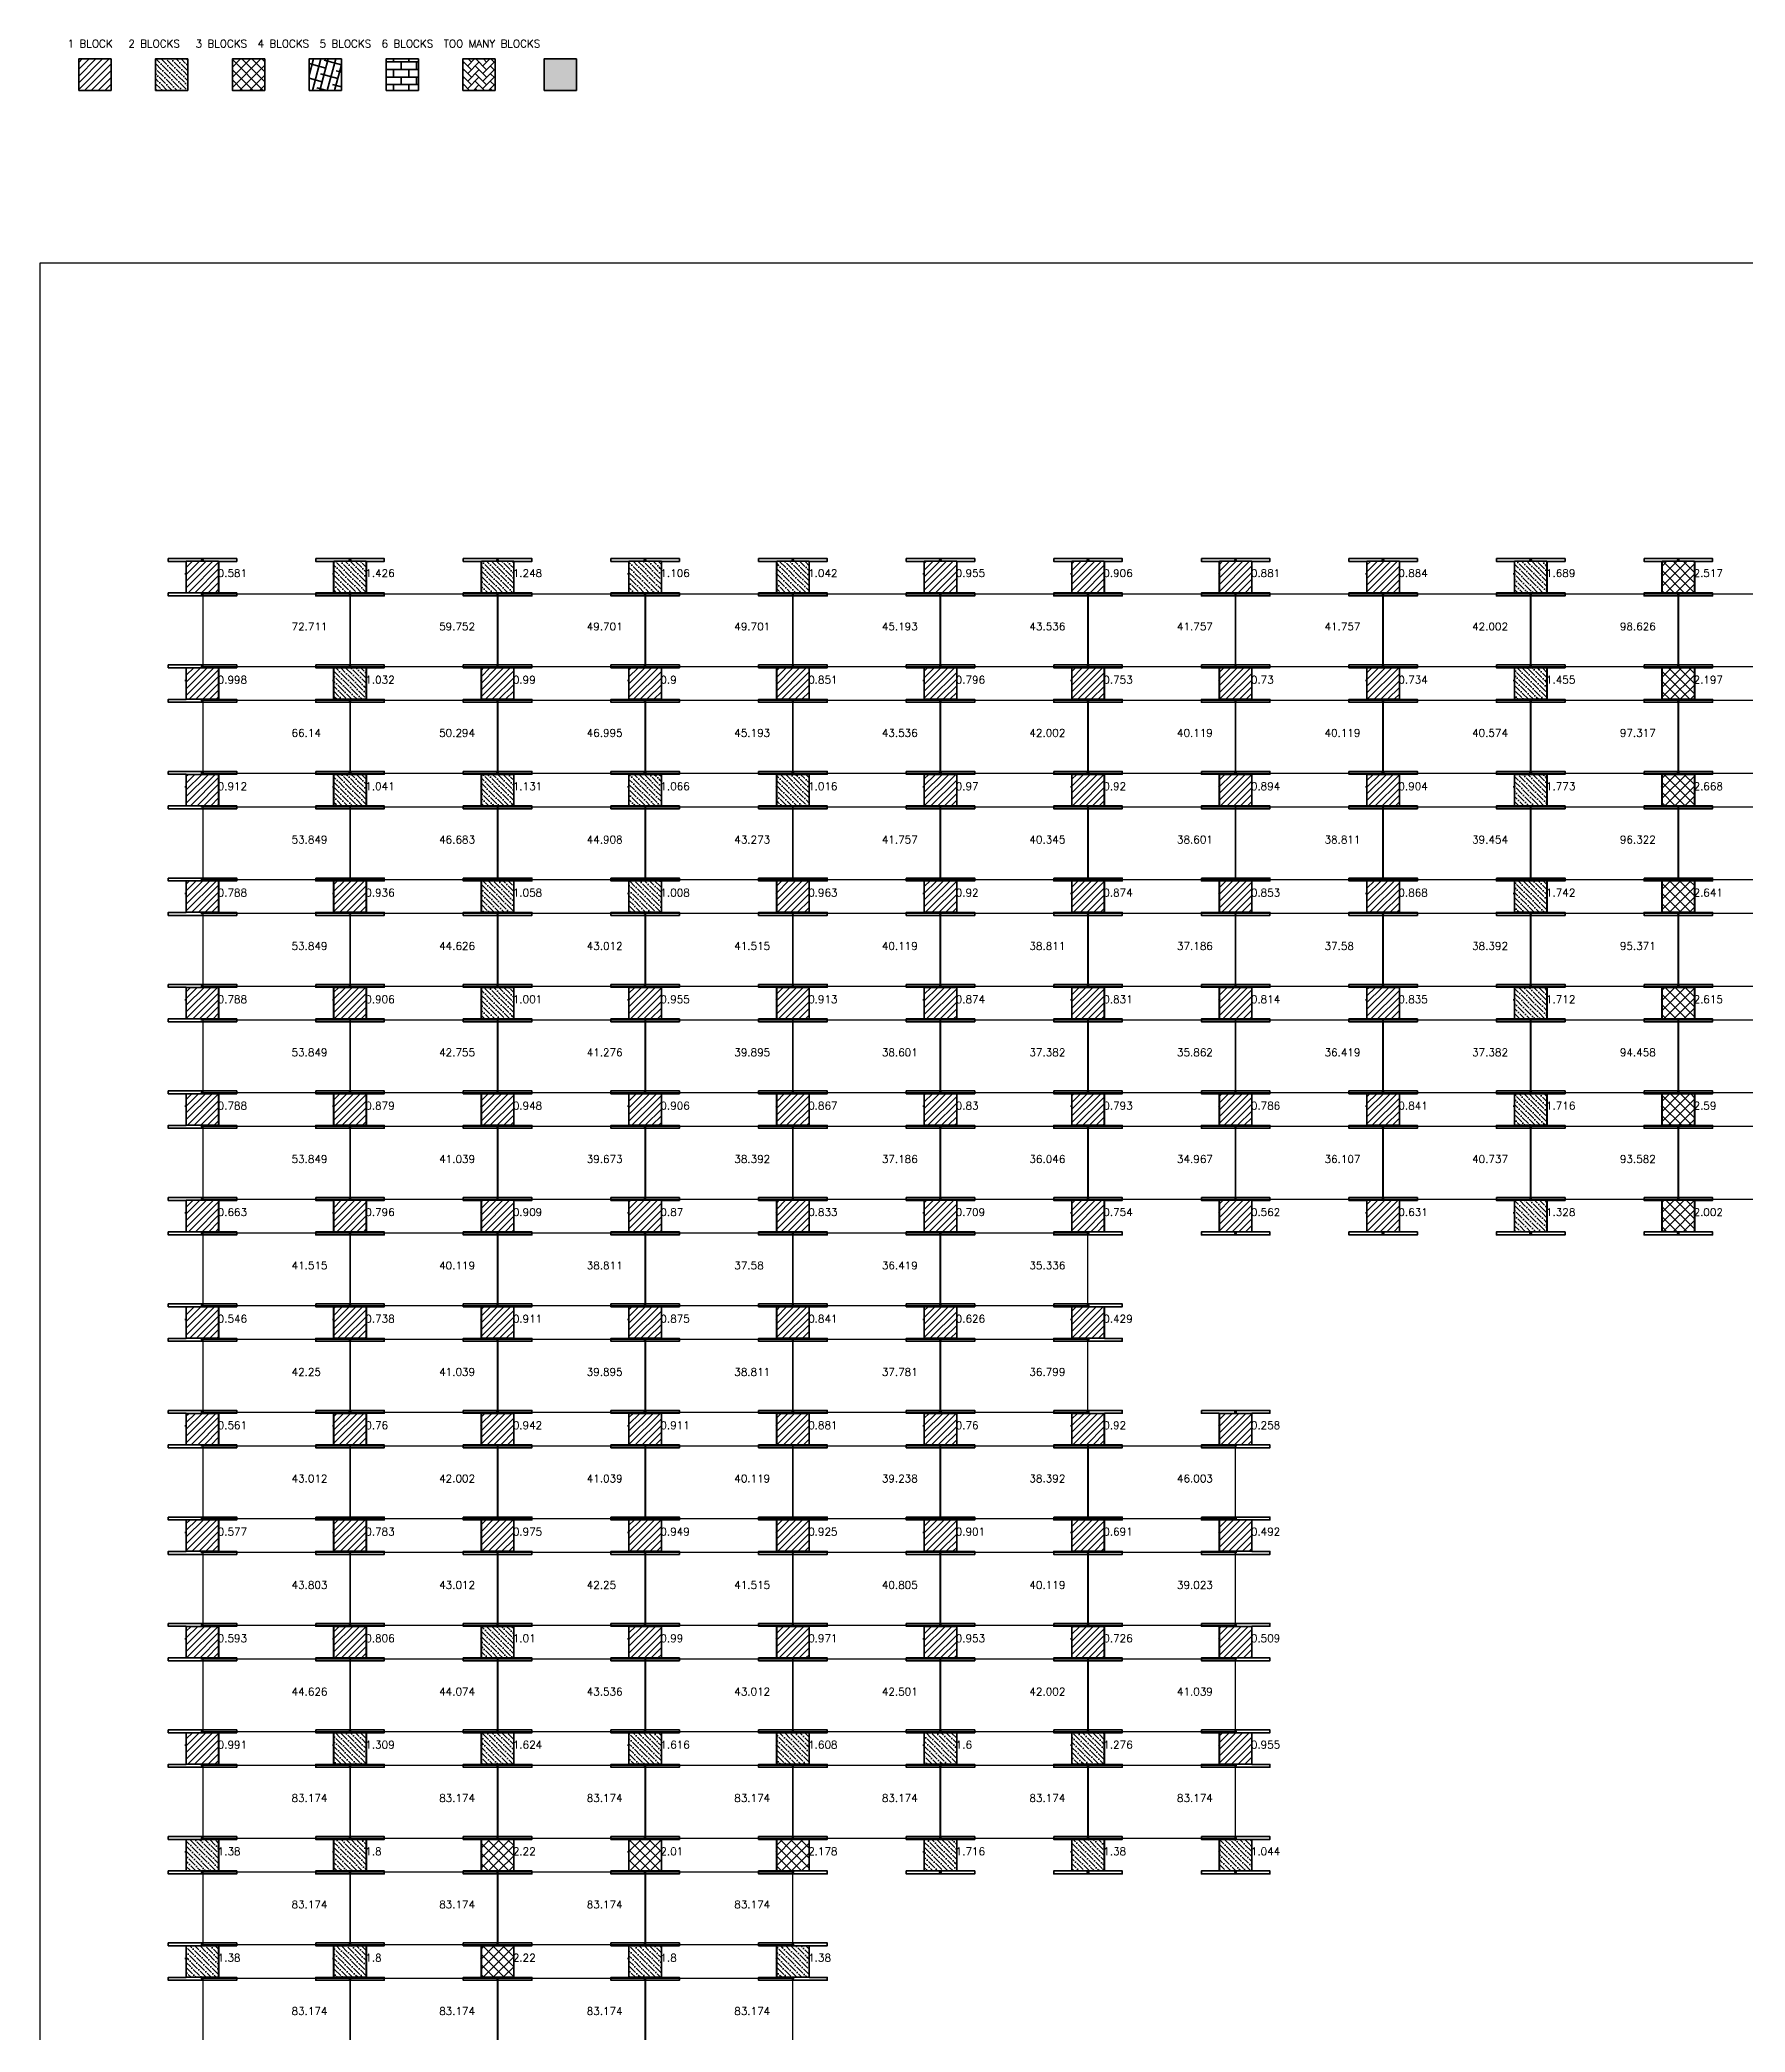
# Model space of a CAD drawing. Header units: inches. Extents: x 4487 to 8387, y 819 to 2897.
# Drawn here: x 4487 to 5383, y 1850 to 2897 of the extents above; entities that cross this region are included whole.
import ezdxf

# ---------------------------------------------------------------- set-up
doc = ezdxf.new("R2010")
doc.units = ezdxf.units.IN
doc.header["$LTSCALE"] = 50
doc.header["$MEASUREMENT"] = 0
for name, color, linetype, lineweight in [('E-PANELS', 140, 'Continuous', 30), ('E3-ECOFEET', 254, 'Continuous', 35), ('HATCH 1', 5, 'Continuous', 35), ('HATCH 2', 140, 'Continuous', 35), ('HATCH 3', 30, 'Continuous', 35), ('HATCH 4', 200, 'Continuous', 35), ('HATCH 5', 2, 'Continuous', 35), ('HATCH 6', 100, 'Continuous', 35), ('HATCH 7', 20, 'Continuous', 35)]:
    doc.layers.add(name, color=color, linetype=linetype, lineweight=lineweight)
doc.layers.add('EF3 TEXT', color=7, linetype='Continuous', plot=False)
doc.layers.add('IFI PERIMETER', color=231, linetype='FENCE')
doc.styles.add('mytext', font='romans.shx')
doc.styles.get("Standard").update_dxf_attribs({"font": 'arial.ttf'})
doc.linetypes.add('FENCE', pattern='A,0.5,-0.1,["X",Standard,S=0.1,R=0,X=-0.035,Y=-0.05],-0.1', length=0.7)
pattern_1 = [(135, (-119.168, -90.9187), (-3.64602, 0.994369), [4.6875, -0.9375, 0, -0.9375])]
pattern_2 = [(45, (-119.168, -90.9187), (-1.767767, 1.767767), [])]

# ---------------------------------------------------------------- blocks, each defined once
blk = doc.blocks.new('EF3_HATCH_2')
at = {"layer": 'HATCH 2'}
h = blk.add_hatch(dxfattribs=at)
h.set_pattern_fill('ANSI36', color=256, scale=15, angle=90)
h.set_pattern_definition(pattern_1)
h.paths.add_polyline_path([(-8.5, -8.25), (8.5, -8.25), (8.5, 8.25), (-8.5, 8.25)])
blk.add_lwpolyline([(-8.5, -8.25), (8.5, -8.25), (8.5, 8.25), (-8.5, 8.25)], close=True, dxfattribs=at)
blk = doc.blocks.new('EF3_HATCH_1')
at = {"layer": 'HATCH 1'}
h = blk.add_hatch(dxfattribs=at)
h.set_pattern_fill('ANSI31', color=256, scale=20)
h.set_pattern_definition(pattern_2)
h.paths.add_polyline_path([(-8.5, -8.25), (8.5, -8.25), (8.5, 8.25), (-8.5, 8.25)])
blk.add_lwpolyline([(-8.5, -8.25), (8.5, -8.25), (8.5, 8.25), (-8.5, 8.25)], close=True, dxfattribs=at)
blk = doc.blocks.new('EF3_HATCH_3')
at = {"layer": 'HATCH 3'}
h = blk.add_hatch(dxfattribs=at)
h.set_pattern_fill('ANSI37', color=256, scale=30)
h.set_pattern_definition([(45, (-119.168, -90.9187), (-2.65165, 2.65165), []), (135, (-119.168, -90.9187), (-2.65165, -2.65165), [])])
h.paths.add_polyline_path([(-8.5, -8.25), (8.5, -8.25), (8.5, 8.25), (-8.5, 8.25)])
blk.add_lwpolyline([(-8.5, -8.25), (8.5, -8.25), (8.5, 8.25), (-8.5, 8.25)], close=True, dxfattribs=at)
blk = doc.blocks.new('*U10')
at = {"layer": 'HATCH 1'}
h = blk.add_hatch(dxfattribs=at)
h.set_pattern_fill('ANSI31', color=256, scale=20)
h.set_pattern_definition(pattern_2)
h.paths.add_polyline_path([(-8.5, -8.25), (8.5, -8.25), (8.5, 8.25), (-8.5, 8.25)])
blk.add_lwpolyline([(-8.5, -8.25), (8.5, -8.25), (8.5, 8.25), (-8.5, 8.25)], close=True, dxfattribs=at)
blk = doc.blocks.new('*U11')
at = {"layer": 'HATCH 2'}
h = blk.add_hatch(dxfattribs=at)
h.set_pattern_fill('ANSI36', color=256, scale=15, angle=90)
h.set_pattern_definition(pattern_1)
h.paths.add_polyline_path([(-8.5, -8.25), (8.5, -8.25), (8.5, 8.25), (-8.5, 8.25)])
blk.add_lwpolyline([(-8.5, -8.25), (8.5, -8.25), (8.5, 8.25), (-8.5, 8.25)], close=True, dxfattribs=at)
blk = doc.blocks.new('*U12')
at = {"layer": 'HATCH 4'}
h = blk.add_hatch(dxfattribs=at)
h.set_pattern_fill('ANSI38', color=256, scale=30, angle=30)
h.set_pattern_definition([(75, (-119.168, -90.9187), (-3.62222, 0.97057), []), (165, (-119.168, -90.9187), (-8.215015, -1.68108), [9.375, -5.625])])
h.paths.add_polyline_path([(-8.5, -8.25), (8.5, -8.25), (8.5, 8.25), (-8.5, 8.25)])
blk.add_lwpolyline([(-8.5, -8.25), (8.5, -8.25), (8.5, 8.25), (-8.5, 8.25)], close=True, dxfattribs=at)
blk = doc.blocks.new('EF3_HATCH_5')
at = {"layer": 'HATCH 5'}
h = blk.add_hatch(dxfattribs=at)
h.set_pattern_fill('AR-B816', color=256, scale=0.5)
h.set_pattern_definition([(0, (-119.168, -90.9187), (0, 4), []), (90, (-119.168, -90.9187), (-4, 4), [4, -4])])
h.paths.add_polyline_path([(-8.5, -8.25), (8.5, -8.25), (8.5, 8.25), (-8.5, 8.25)])
blk.add_lwpolyline([(-8.5, -8.25), (8.5, -8.25), (8.5, 8.25), (-8.5, 8.25)], close=True, dxfattribs=at)
blk = doc.blocks.new('EF3_HATCH_6')
at = {"layer": 'HATCH 6'}
h = blk.add_hatch(dxfattribs=at)
h.set_pattern_fill('AR-HBONE', color=256, scale=0.7)
h.set_pattern_definition([(45, (-119.168, -90.9187), (3e-16, 3.9598), [8.4, -2.8]), (135, (-117.188, -88.9388), (3e-16, 3.9598), [8.4, -2.8])])
h.paths.add_polyline_path([(-8.5, -8.25), (8.5, -8.25), (8.5, 8.25), (-8.5, 8.25)])
blk.add_lwpolyline([(-8.5, -8.25), (8.5, -8.25), (8.5, 8.25), (-8.5, 8.25)], close=True, dxfattribs=at)
blk = doc.blocks.new('EF3_HATCH_7')
at = {"layer": 'HATCH 7'}
h = blk.add_hatch(color=256, dxfattribs=at)
h.dxf.hatch_style = 1
h.paths.add_polyline_path([(-8.5, -8.25), (8.5, -8.25), (8.5, 8.25), (-8.5, 8.25)])
blk.add_lwpolyline([(-8.5, -8.25), (8.5, -8.25), (8.5, 8.25), (-8.5, 8.25)], close=True, dxfattribs=at)
blk = doc.blocks.new('EF3 HATCH AND TEXT')
at = {"layer": 'HATCH 1'}
blk.add_blockref('*U10', (17.3, -21.2), dxfattribs=at)
at = {"layer": 'HATCH 2'}
blk.add_blockref('*U11', (57.6, -21.2), dxfattribs=at)
at = {"layer": 'HATCH 3'}
blk.add_blockref('EF3_HATCH_3', (98, -21.2), dxfattribs=at)
at = {"layer": 'HATCH 4'}
blk.add_blockref('*U12', (138.3, -21.2), dxfattribs=at)
at = {"layer": 'HATCH 5'}
blk.add_blockref('EF3_HATCH_5', (178.7, -21.2), dxfattribs=at)
at = {"layer": 'HATCH 6'}
blk.add_blockref('EF3_HATCH_6', (219, -21.2), dxfattribs=at)
at = {"layer": 'HATCH 7'}
blk.add_blockref('EF3_HATCH_7', (261.7, -21.2), dxfattribs=at)
at = {"layer": 'EF3 TEXT', "insert": (3, -2.9), "char_height": 4, "attachment_point": 1, "style": 'mytext'}
blk.add_mtext_dynamic_manual_height_columns('1 BLOCK   2 BLOCKS   3 BLOCKS  4 BLOCKS  5 BLOCKS  6 BLOCKS  TOO MANY BLOCKS', width=339.17, gutter_width=450.2, heights=[0], dxfattribs=at)
blk = doc.blocks.new('JA 320W 10DEG')
at = {"layer": 'E-PANELS'}
blk.add_lwpolyline([(0, 0), (77.01, 0), (77.01, -38.44), (0, -38.44)], close=True, dxfattribs=at)
blk = doc.blocks.new('*U1')
at = {"layer": 'E3-ECOFEET', "color": 5}
for points in [[(0, 0), (0, -1.5), (9.4, -1.5), (9.4, -18.1), (0, -18.1), (0, -19.6), (36, -19.6), (36, -18.1), (26.6, -18.1), (26.6, -1.5), (36, -1.5), (36, 0), (0, 0)], [(8.8, -8.1), (8.9, -8.1)]]:
    blk.add_lwpolyline(points, dxfattribs=at)
at = {"layer": 'E3-ECOFEET'}
for points in [[(17.2, -1), (17.7, -1), (17.7, -0.5)], [(18.2, -0.5), (18.2, -1), (18.7, -1)], [(17.2, -18.5), (17.7, -18.5), (17.7, -19)], [(18.2, -19), (18.2, -18.5), (18.7, -18.5)]]:
    blk.add_lwpolyline(points, dxfattribs=at)

msp = doc.modelspace()

# ---------------------------------------------------------------- linework, layer by layer
at = {"layer": 'IFI PERIMETER'}
msp.add_lwpolyline([(8387.3, 2779.4), (4487.1, 2779.4), (4487.1, 819.1), (8387.3, 819.1)], close=True, dxfattribs=at)

# ---------------------------------------------------------------- block references
at = {"layer": 'E-PANELS'}
for p in [(4572.8, 2605.7), (4650.3, 2605.7), (4727.8, 2605.7), (4805.3, 2605.7), (4882.8, 2605.7), (4960.3, 2605.7), (5037.8, 2605.7), (5115.3, 2605.7), (5192.8, 2605.7), (5270.4, 2605.7), (5347.9, 2605.7), (4572.8, 2549.8), (4650.3, 2549.8), (4727.8, 2549.8), (4805.3, 2549.8), (4882.8, 2549.8), (4960.3, 2549.8), (5037.8, 2549.8), (5115.3, 2549.8), (5192.8, 2549.8), (5270.4, 2549.8), (5347.9, 2549.8), (4572.8, 2493.8), (4650.3, 2493.8), (4727.8, 2493.8), (4805.3, 2493.8), (4882.8, 2493.8), (4960.3, 2493.8), (5037.8, 2493.8), (5115.3, 2493.8), (5192.8, 2493.8), (5270.4, 2493.8), (5347.9, 2493.8), (4572.8, 2437.9), (4650.3, 2437.9), (4727.8, 2437.9), (4805.3, 2437.9), (4882.8, 2437.9), (4960.3, 2437.9), (5037.8, 2437.9), (5115.3, 2437.9), (5192.8, 2437.9), (5270.4, 2437.9), (5347.9, 2437.9), (4572.8, 2382), (4650.3, 2382), (4727.8, 2382), (4805.3, 2382), (4882.8, 2382), (4960.3, 2382), (5037.8, 2382), (5115.3, 2382), (5192.8, 2382), (5270.4, 2382), (5347.9, 2382), (4572.8, 2326), (4650.3, 2326), (4727.8, 2326), (4805.3, 2326), (4882.8, 2326), (4960.3, 2326), (5037.8, 2326), (5115.3, 2326), (5192.8, 2326), (5270.4, 2326), (5347.9, 2326), (4572.8, 2270.1), (4650.3, 2270.1), (4727.8, 2270.1), (4805.3, 2270.1), (4882.8, 2270.1), (4960.3, 2270.1), (4572.8, 2214.2), (4650.3, 2214.2), (4727.8, 2214.2), (4805.3, 2214.2), (4882.8, 2214.2), (4960.3, 2214.2), (4572.8, 2158.2), (4650.3, 2158.2), (4727.8, 2158.2), (4805.3, 2158.2), (4882.8, 2158.2), (4960.3, 2158.2), (5037.8, 2158.2), (4572.8, 2102.3), (4650.3, 2102.3), (4727.8, 2102.3), (4805.3, 2102.3), (4882.8, 2102.3), (4960.3, 2102.3), (5037.8, 2102.3), (4572.8, 2046.4), (4650.3, 2046.4), (4727.8, 2046.4), (4805.3, 2046.4), (4882.8, 2046.4), (4960.3, 2046.4), (5037.8, 2046.4), (4572.8, 1990.4), (4650.3, 1990.4), (4727.8, 1990.4), (4805.3, 1990.4), (4882.8, 1990.4), (4960.3, 1990.4), (5037.8, 1990.4), (4572.8, 1934.5), (4650.3, 1934.5), (4727.8, 1934.5), (4805.3, 1934.5), (4572.8, 1878.6), (4650.3, 1878.6), (4727.8, 1878.6), (4805.3, 1878.6)]:
    msp.add_blockref('JA 320W 10DEG', p, dxfattribs=at)
at = {"layer": 'E3-ECOFEET'}
for p in [(4554.5, 2624.2), (4632, 2624.2), (4709.5, 2624.2), (4787, 2624.2), (4864.6, 2624.2), (4942.1, 2624.2), (5019.6, 2624.2), (5097.1, 2624.2), (5174.6, 2624.2), (5252.1, 2624.2), (5329.6, 2624.2), (4554.5, 2568.3), (4632, 2568.3), (4709.5, 2568.3), (4787, 2568.3), (4864.6, 2568.3), (4942.1, 2568.3), (5019.6, 2568.3), (5097.1, 2568.3), (5174.6, 2568.3), (5252.1, 2568.3), (5329.6, 2568.3), (4554.5, 2512.4), (4632, 2512.4), (4709.5, 2512.4), (4787, 2512.4), (4864.6, 2512.4), (4942.1, 2512.4), (5019.6, 2512.4), (5097.1, 2512.4), (5174.6, 2512.4), (5252.1, 2512.4), (5329.6, 2512.4), (4554.5, 2456.4), (4632, 2456.4), (4709.5, 2456.4), (4787, 2456.4), (4864.6, 2456.4), (4942.1, 2456.4), (5019.6, 2456.4), (5097.1, 2456.4), (5174.6, 2456.4), (5252.1, 2456.4), (5329.6, 2456.4), (4554.5, 2400.5), (4632, 2400.5), (4709.5, 2400.5), (4787, 2400.5), (4864.6, 2400.5), (4942.1, 2400.5), (5019.6, 2400.5), (5097.1, 2400.5), (5174.6, 2400.5), (5252.1, 2400.5), (5329.6, 2400.5), (4554.5, 2344.6), (4632, 2344.6), (4709.5, 2344.6), (4787, 2344.6), (4864.6, 2344.6), (4942.1, 2344.6), (5019.6, 2344.6), (5097.1, 2344.6), (5174.6, 2344.6), (5252.1, 2344.6), (5329.6, 2344.6), (4554.5, 2288.6), (4632, 2288.6), (4709.5, 2288.6), (4787, 2288.6), (4864.6, 2288.6), (4942.1, 2288.6), (5019.6, 2288.6), (5097.1, 2288.6), (5174.6, 2288.6), (5252.1, 2288.6), (5329.6, 2288.6), (4554.5, 2232.7), (4632, 2232.7), (4709.5, 2232.7), (4787, 2232.7), (4864.6, 2232.7), (4942.1, 2232.7), (5019.6, 2232.7), (4554.5, 2176.8), (4632, 2176.8), (4709.5, 2176.8), (4787, 2176.8), (4864.6, 2176.8), (4942.1, 2176.8), (5019.6, 2176.8), (5097.1, 2176.8), (4554.5, 2120.8), (4632, 2120.8), (4709.5, 2120.8), (4787, 2120.8), (4864.6, 2120.8), (4942.1, 2120.8), (5019.6, 2120.8), (5097.1, 2120.8), (4554.5, 2064.9), (4632, 2064.9), (4709.5, 2064.9), (4787, 2064.9), (4864.6, 2064.9), (4942.1, 2064.9), (5019.6, 2064.9), (5097.1, 2064.9), (4554.5, 2009), (4632, 2009), (4709.5, 2009), (4787, 2009), (4864.6, 2009), (4942.1, 2009), (5019.6, 2009), (5097.1, 2009), (4554.5, 1953), (4632, 1953), (4709.5, 1953), (4787, 1953), (4864.6, 1953), (4942.1, 1953), (5019.6, 1953), (5097.1, 1953), (4554.5, 1897.1), (4632, 1897.1), (4709.5, 1897.1), (4787, 1897.1), (4864.6, 1897.1)]:
    msp.add_blockref('*U1', p, dxfattribs=at)
at = {"layer": 'EF3 TEXT'}
msp.add_blockref('EF3 HATCH AND TEXT', (4498.7, 2899.5), dxfattribs=at)
at = {"layer": 'HATCH 1'}
for p in [(4572.5, 2614.5), (4960.1, 2614.5), (5037.6, 2614.5), (5115.1, 2614.5), (5192.6, 2614.5), (4572.5, 2558.5), (4727.5, 2558.5), (4805, 2558.5), (4882.6, 2558.5), (4960.1, 2558.5), (5037.6, 2558.5), (5115.1, 2558.5), (5192.6, 2558.5), (4572.5, 2502.6), (4960.1, 2502.6), (5037.6, 2502.6), (5115.1, 2502.6), (5192.6, 2502.6), (4572.5, 2446.7), (4650, 2446.7), (4882.6, 2446.7), (4960.1, 2446.7), (5037.6, 2446.7), (5115.1, 2446.7), (5192.6, 2446.7), (4572.5, 2390.7), (4650, 2390.7), (4805, 2390.7), (4882.6, 2390.7), (4960.1, 2390.7), (5037.6, 2390.7), (5115.1, 2390.7), (5192.6, 2390.7), (4572.5, 2334.8), (4650, 2334.8), (4727.5, 2334.8), (4805, 2334.8), (4882.6, 2334.8), (4960.1, 2334.8), (5037.6, 2334.8), (5115.1, 2334.8), (5192.6, 2334.8), (4572.5, 2278.9), (4650, 2278.9), (4727.5, 2278.9), (4805, 2278.9), (4882.6, 2278.9), (4960.1, 2278.9), (5037.6, 2278.9), (5115.1, 2278.9), (5192.6, 2278.9), (4572.5, 2222.9), (4650, 2222.9), (4727.5, 2222.9), (4805, 2222.9), (4882.6, 2222.9), (4960.1, 2222.9), (5037.6, 2222.9), (4572.5, 2167), (4650, 2167), (4727.5, 2167), (4805, 2167), (4882.6, 2167), (4960.1, 2167), (5037.6, 2167), (5115.1, 2167), (4572.5, 2111.1), (4650, 2111.1), (4727.5, 2111.1), (4805, 2111.1), (4882.6, 2111.1), (4960.1, 2111.1), (5037.6, 2111.1), (5115.1, 2111.1), (4572.5, 2055.1), (4650, 2055.1), (4805, 2055.1), (4882.6, 2055.1), (4960.1, 2055.1), (5037.6, 2055.1), (5115.1, 2055.1), (4572.5, 1999.2), (5115.1, 1999.2)]:
    msp.add_blockref('EF3_HATCH_1', p, dxfattribs=at)
at = {"layer": 'HATCH 2'}
for p in [(4650, 2614.5), (4727.5, 2614.5), (4805, 2614.5), (4882.6, 2614.5), (5270.1, 2614.5), (4650, 2558.5), (5270.1, 2558.5), (4650, 2502.6), (4727.5, 2502.6), (4805, 2502.6), (4882.6, 2502.6), (5270.1, 2502.6), (4727.5, 2446.7), (4805, 2446.7), (5270.1, 2446.7), (4727.5, 2390.7), (5270.1, 2390.7), (5270.1, 2334.8), (5270.1, 2278.9), (4727.5, 2055.1), (4650, 1999.2), (4727.5, 1999.2), (4805, 1999.2), (4882.6, 1999.2), (4960.1, 1999.2), (5037.6, 1999.2), (4572.5, 1943.2), (4650, 1943.2), (4960.1, 1943.2), (5037.6, 1943.2), (5115.1, 1943.2), (4572.5, 1887.3), (4650, 1887.3), (4805, 1887.3), (4882.6, 1887.3)]:
    msp.add_blockref('EF3_HATCH_2', p, dxfattribs=at)
at = {"layer": 'HATCH 3'}
for p in [(5347.6, 2614.5), (5347.6, 2558.5), (5347.6, 2502.6), (5347.6, 2446.7), (5347.6, 2390.7), (5347.6, 2334.8), (5347.6, 2278.9), (4727.5, 1943.2), (4805, 1943.2), (4882.6, 1943.2), (4727.5, 1887.3)]:
    msp.add_blockref('EF3_HATCH_3', p, dxfattribs=at)

# ---------------------------------------------------------------- texts
at = {"layer": 'EF3 TEXT', "style": 'mytext'}
for s, p in [('0.581', (4580.5, 2614.5)), ('1.426', (4658, 2614.5)), ('1.248', (4735.5, 2614.5)), ('1.106', (4813, 2614.5)), ('1.042', (4890.6, 2614.5)), ('0.955', (4968.1, 2614.5)), ('0.906', (5045.6, 2614.5)), ('0.881', (5123.1, 2614.5)), ('0.884', (5200.6, 2614.5)), ('1.689', (5278.1, 2614.5)), ('2.517', (5355.6, 2614.5)), ('72.711', (4619.3, 2586.5)), ('59.752', (4696.8, 2586.5)), ('49.701', (4774.3, 2586.5)), ('49.701', (4851.8, 2586.5)), ('45.193', (4929.3, 2586.5)), ('43.536', (5006.8, 2586.5)), ('41.757', (5084.3, 2586.5)), ('41.757', (5161.8, 2586.5)), ('42.002', (5239.3, 2586.5)), ('98.626', (5316.9, 2586.5)), ('0.998', (4580.5, 2558.5)), ('1.032', (4658, 2558.5)), ('0.99', (4735.5, 2558.5)), ('0.9', (4813, 2558.5)), ('0.851', (4890.6, 2558.5)), ('0.796', (4968.1, 2558.5)), ('0.753', (5045.6, 2558.5)), ('0.73', (5123.1, 2558.5)), ('0.734', (5200.6, 2558.5)), ('1.455', (5278.1, 2558.5)), ('2.197', (5355.6, 2558.5)), ('66.14', (4619.3, 2530.6)), ('50.294', (4696.8, 2530.6)), ('46.995', (4774.3, 2530.6)), ('45.193', (4851.8, 2530.6)), ('43.536', (4929.3, 2530.6)), ('42.002', (5006.8, 2530.6)), ('40.119', (5084.3, 2530.6)), ('40.119', (5161.8, 2530.6)), ('40.574', (5239.3, 2530.6)), ('97.317', (5316.9, 2530.6)), ('0.912', (4580.5, 2502.6)), ('1.041', (4658, 2502.6)), ('1.131', (4735.5, 2502.6)), ('1.066', (4813, 2502.6)), ('1.016', (4890.6, 2502.6)), ('0.97', (4968.1, 2502.6)), ('0.92', (5045.6, 2502.6)), ('0.894', (5123.1, 2502.6)), ('0.904', (5200.6, 2502.6)), ('1.773', (5278.1, 2502.6)), ('2.668', (5355.6, 2502.6)), ('53.849', (4619.3, 2474.6)), ('46.683', (4696.8, 2474.6)), ('44.908', (4774.3, 2474.6)), ('43.273', (4851.8, 2474.6)), ('41.757', (4929.3, 2474.6)), ('40.345', (5006.8, 2474.6)), ('38.601', (5084.3, 2474.6)), ('38.811', (5161.8, 2474.6)), ('39.454', (5239.3, 2474.6)), ('96.322', (5316.9, 2474.6)), ('0.788', (4580.5, 2446.7)), ('0.936', (4658, 2446.7)), ('1.058', (4735.5, 2446.7)), ('1.008', (4813, 2446.7)), ('0.963', (4890.6, 2446.7)), ('0.92', (4968.1, 2446.7)), ('0.874', (5045.6, 2446.7)), ('0.853', (5123.1, 2446.7)), ('0.868', (5200.6, 2446.7)), ('1.742', (5278.1, 2446.7)), ('2.641', (5355.6, 2446.7)), ('53.849', (4619.3, 2418.7)), ('44.626', (4696.8, 2418.7)), ('43.012', (4774.3, 2418.7)), ('41.515', (4851.8, 2418.7)), ('40.119', (4929.3, 2418.7)), ('38.811', (5006.8, 2418.7)), ('37.186', (5084.3, 2418.7)), ('37.58', (5161.8, 2418.7)), ('38.392', (5239.3, 2418.7)), ('95.371', (5316.9, 2418.7)), ('0.788', (4580.5, 2390.7)), ('0.906', (4658, 2390.7)), ('1.001', (4735.5, 2390.7)), ('0.955', (4813, 2390.7)), ('0.913', (4890.6, 2390.7)), ('0.874', (4968.1, 2390.7)), ('0.831', (5045.6, 2390.7)), ('0.814', (5123.1, 2390.7)), ('0.835', (5200.6, 2390.7)), ('1.712', (5278.1, 2390.7)), ('2.615', (5355.6, 2390.7)), ('53.849', (4619.3, 2362.8)), ('42.755', (4696.8, 2362.8)), ('41.276', (4774.3, 2362.8)), ('39.895', (4851.8, 2362.8)), ('38.601', (4929.3, 2362.8)), ('37.382', (5006.8, 2362.8)), ('35.862', (5084.3, 2362.8)), ('36.419', (5161.8, 2362.8)), ('37.382', (5239.3, 2362.8)), ('94.458', (5316.9, 2362.8)), ('0.788', (4580.5, 2334.8)), ('0.879', (4658, 2334.8)), ('0.948', (4735.5, 2334.8)), ('0.906', (4813, 2334.8)), ('0.867', (4890.6, 2334.8)), ('0.83', (4968.1, 2334.8)), ('0.793', (5045.6, 2334.8)), ('0.786', (5123.1, 2334.8)), ('0.841', (5200.6, 2334.8)), ('1.716', (5278.1, 2334.8)), ('2.59', (5355.6, 2334.8)), ('53.849', (4619.3, 2306.8)), ('41.039', (4696.8, 2306.8)), ('39.673', (4774.3, 2306.8)), ('38.392', (4851.8, 2306.8)), ('37.186', (4929.3, 2306.8)), ('36.046', (5006.8, 2306.8)), ('34.967', (5084.3, 2306.8)), ('36.107', (5161.8, 2306.8)), ('40.737', (5239.3, 2306.8)), ('93.582', (5316.9, 2306.8)), ('0.663', (4580.5, 2278.9)), ('0.796', (4658, 2278.9)), ('0.909', (4735.5, 2278.9)), ('0.87', (4813, 2278.9)), ('0.833', (4890.6, 2278.9)), ('0.709', (4968.1, 2278.9)), ('0.754', (5045.6, 2278.9)), ('0.562', (5123.1, 2278.9)), ('0.631', (5200.6, 2278.9)), ('1.328', (5278.1, 2278.9)), ('2.002', (5355.6, 2278.9)), ('41.515', (4619.3, 2250.9)), ('40.119', (4696.8, 2250.9)), ('38.811', (4774.3, 2250.9)), ('37.58', (4851.8, 2250.9)), ('36.419', (4929.3, 2250.9)), ('35.336', (5006.8, 2250.9)), ('0.546', (4580.5, 2222.9)), ('0.738', (4658, 2222.9)), ('0.911', (4735.5, 2222.9)), ('0.875', (4813, 2222.9)), ('0.841', (4890.6, 2222.9)), ('0.626', (4968.1, 2222.9)), ('0.429', (5045.6, 2222.9)), ('42.25', (4619.3, 2195)), ('41.039', (4696.8, 2195)), ('39.895', (4774.3, 2195)), ('38.811', (4851.8, 2195)), ('37.781', (4929.3, 2195)), ('36.799', (5006.8, 2195)), ('0.561', (4580.5, 2167)), ('0.76', (4658, 2167)), ('0.942', (4735.5, 2167)), ('0.911', (4813, 2167)), ('0.881', (4890.6, 2167)), ('0.76', (4968.1, 2167)), ('0.92', (5045.6, 2167)), ('0.258', (5123.1, 2167)), ('43.012', (4619.3, 2139)), ('42.002', (4696.8, 2139)), ('41.039', (4774.3, 2139)), ('40.119', (4851.8, 2139)), ('39.238', (4929.3, 2139)), ('38.392', (5006.8, 2139)), ('46.003', (5084.3, 2139)), ('0.577', (4580.5, 2111.1)), ('0.783', (4658, 2111.1)), ('0.975', (4735.5, 2111.1)), ('0.949', (4813, 2111.1)), ('0.925', (4890.6, 2111.1)), ('0.901', (4968.1, 2111.1)), ('0.691', (5045.6, 2111.1)), ('0.492', (5123.1, 2111.1)), ('43.803', (4619.3, 2083.1)), ('43.012', (4696.8, 2083.1)), ('42.25', (4774.3, 2083.1)), ('41.515', (4851.8, 2083.1)), ('40.805', (4929.3, 2083.1)), ('40.119', (5006.8, 2083.1)), ('39.023', (5084.3, 2083.1)), ('0.593', (4580.5, 2055.1)), ('0.806', (4658, 2055.1)), ('1.01', (4735.5, 2055.1)), ('0.99', (4813, 2055.1)), ('0.971', (4890.6, 2055.1)), ('0.953', (4968.1, 2055.1)), ('0.726', (5045.6, 2055.1)), ('0.509', (5123.1, 2055.1)), ('44.626', (4619.3, 2027.1)), ('44.074', (4696.8, 2027.1)), ('43.536', (4774.3, 2027.1)), ('43.012', (4851.8, 2027.1)), ('42.501', (4929.3, 2027.1)), ('42.002', (5006.8, 2027.1)), ('41.039', (5084.3, 2027.1)), ('0.991', (4580.5, 1999.2)), ('1.309', (4658, 1999.2)), ('1.624', (4735.5, 1999.2)), ('1.616', (4813, 1999.2)), ('1.608', (4890.6, 1999.2)), ('1.6', (4968.1, 1999.2)), ('1.276', (5045.6, 1999.2)), ('0.955', (5123.1, 1999.2)), ('83.174', (4619.3, 1971.2)), ('83.174', (4696.8, 1971.2)), ('83.174', (4774.3, 1971.2)), ('83.174', (4851.8, 1971.2)), ('83.174', (4929.3, 1971.2)), ('83.174', (5006.8, 1971.2)), ('83.174', (5084.3, 1971.2)), ('1.38', (4580.5, 1943.2)), ('1.8', (4658, 1943.2)), ('2.22', (4735.5, 1943.2)), ('2.01', (4813, 1943.2)), ('2.178', (4890.6, 1943.2)), ('1.716', (4968.1, 1943.2)), ('1.38', (5045.6, 1943.2)), ('1.044', (5123.1, 1943.2)), ('83.174', (4619.3, 1915.3)), ('83.174', (4696.8, 1915.3)), ('83.174', (4774.3, 1915.3)), ('83.174', (4851.8, 1915.3)), ('1.38', (4580.5, 1887.3)), ('1.8', (4658, 1887.3)), ('2.22', (4735.5, 1887.3)), ('1.8', (4813, 1887.3)), ('1.38', (4890.6, 1887.3)), ('83.174', (4619.3, 1859.3)), ('83.174', (4696.8, 1859.3)), ('83.174', (4774.3, 1859.3)), ('83.174', (4851.8, 1859.3))]:
    msp.add_text(s, height=4, dxfattribs=at).set_placement(p)

doc.saveas('drawing.dxf')
